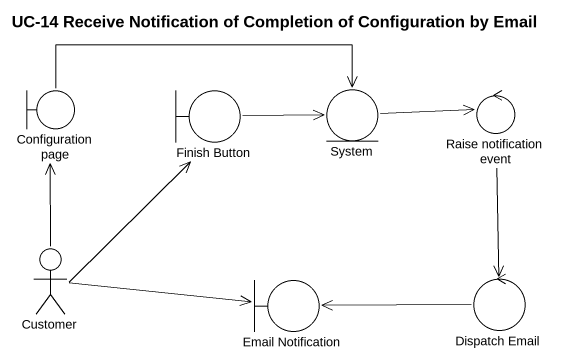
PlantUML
@startuml
title UC-14 Receive Notification of Completion of Configuration by Email
boundary "Configuration page" as Configuration_page
boundary "Finish Button" as Finish_Button
entity System
control "Raise notification event" as Raise_notification_event
actor Customer
boundary "Email Notification" as Email_Notification
control "Dispatch Email" as Dispatch_Email
Configuration_page -right-> System
Finish_Button -right-> System
System -right-> Raise_notification_event
Raise_notification_event --> Dispatch_Email
Customer -up-> Configuration_page
Customer -up-> Finish_Button
Customer -right-> Email_Notification
Dispatch_Email -left-> Email_Notification
@enduml
